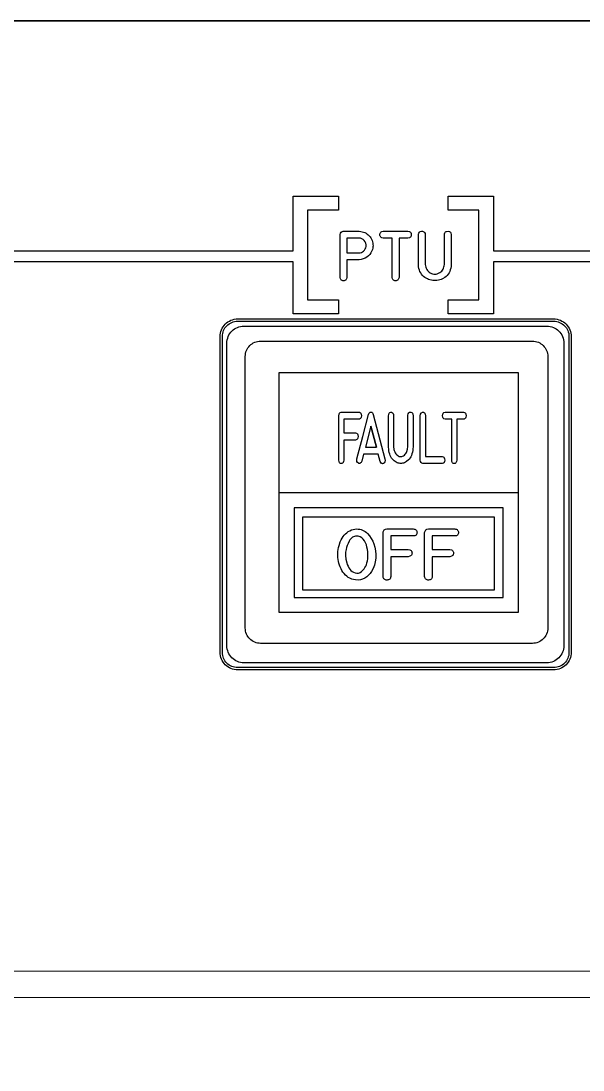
# Model space of a CAD drawing. Extents: x 27 to 704, y 10 to 614.
# Drawn here: x 387.5 to 425.1, y 430 to 500.1 of the extents above; entities that cross this region are included whole.
import ezdxf

# ---------------------------------------------------------------- set-up
doc = ezdxf.new("R2010")
doc.units = 0
for name, color, linetype in [('_BACKPANEL', 5, 'CONTINUOUS'), ('_ENGRAVING', 105, 'CONTINUOUS'), ('_LABELS', 30, 'CONTINUOUS'), ('_TOPLAYER', 1, 'CONTINUOUS')]:
    doc.layers.add(name, color=color, linetype=linetype)

msp = doc.modelspace()

# ---------------------------------------------------------------- linework, layer by layer
at = {"layer": '_BACKPANEL'}
for points in [[(526.324, 500.11), (526.324, 495.348), (526.324, 485.823), (526.324, 476.298), (526.324, 376.285), (526.324, 366.76), (203.984, 366.76), (203.984, 376.285), (203.984, 476.298), (203.984, 485.823), (203.984, 495.348), (203.984, 500.11)], [(402.025, 480.049), (423.121, 480.049), (423.226, 480.044), (423.329, 480.028), (423.427, 480.003), (423.522, 479.969), (423.611, 479.926), (423.696, 479.874), (423.775, 479.815), (423.848, 479.749), (423.914, 479.676), (423.973, 479.597), (424.025, 479.512), (424.068, 479.422), (424.102, 479.328), (424.127, 479.229), (424.143, 479.127), (424.148, 479.022), (424.148, 457.927), (424.143, 457.821), (424.127, 457.719), (424.102, 457.621), (424.068, 457.526), (424.025, 457.436), (423.973, 457.351), (423.914, 457.272), (423.848, 457.199), (423.775, 457.133), (423.696, 457.074), (423.611, 457.023), (423.522, 456.98), (423.427, 456.945), (423.329, 456.92), (423.226, 456.904), (423.121, 456.899), (402.025, 456.899), (401.92, 456.904), (401.818, 456.92), (401.719, 456.945), (401.625, 456.98), (401.535, 457.023), (401.45, 457.074), (401.371, 457.133), (401.298, 457.199), (401.232, 457.272), (401.173, 457.351), (401.122, 457.436), (401.079, 457.526), (401.044, 457.621), (401.019, 457.719), (401.003, 457.821), (400.998, 457.927), (400.998, 479.022), (401.003, 479.127), (401.019, 479.229), (401.044, 479.328), (401.079, 479.422), (401.122, 479.512), (401.173, 479.597), (401.232, 479.676), (401.298, 479.749), (401.371, 479.815), (401.45, 479.874), (401.535, 479.926), (401.625, 479.969), (401.719, 480.003), (401.818, 480.028), (401.92, 480.044)]]:
    msp.add_lwpolyline(points, close=True, dxfattribs=at)
at = {"layer": '_ENGRAVING'}
for points in [[(369.735, 484.76), (405.725, 484.76), (405.725, 488.395), (405.878, 488.395), (406.174, 488.395), (408.752, 488.395), (408.752, 487.474), (406.695, 487.474), (406.694, 484.47), (406.694, 484.472), (406.695, 481.467), (408.752, 481.467), (408.752, 480.547), (406.174, 480.547), (405.879, 480.547), (405.726, 480.547), (405.726, 484.01), (370.276, 484.01)], [(438.206, 484.01), (419.105, 484.01), (419.105, 480.547), (418.952, 480.547), (418.657, 480.547), (416.079, 480.547), (416.079, 481.467), (418.136, 481.467), (418.136, 484.472), (418.137, 484.47), (418.136, 487.474), (416.079, 487.474), (416.079, 488.395), (418.657, 488.395), (418.952, 488.395), (419.105, 488.395), (419.105, 484.76), (438.206, 484.76)], [(211.541, 436.617), (519.108, 436.631)], [(519.108, 434.847), (211.543, 434.832)]]:
    msp.add_lwpolyline(points, dxfattribs=at)
for points in [[(410.106, 486.06), (410.137, 486.06), (410.238, 486.049), (410.336, 486.03), (410.429, 486.002), (410.519, 485.967), (410.599, 485.924), (410.674, 485.875), (410.742, 485.82), (410.805, 485.759), (410.861, 485.691), (410.911, 485.617), (410.955, 485.537), (410.993, 485.45), (411.023, 485.361), (411.045, 485.272), (411.057, 485.183), (411.061, 485.096), (411.057, 485.008), (411.043, 484.922), (411.021, 484.835), (410.989, 484.75), (410.925, 484.622), (410.847, 484.509), (410.755, 484.41), (410.65, 484.327), (410.533, 484.259), (410.409, 484.207), (410.277, 484.173), (410.137, 484.156), (410.106, 484.154), (409.32, 484.154), (409.32, 482.975), (409.294, 482.875), (409.274, 482.836), (409.248, 482.804), (409.216, 482.779), (409.179, 482.761), (409.137, 482.75), (409.09, 482.747), (409.042, 482.75), (409, 482.761), (408.964, 482.779), (408.932, 482.804), (408.907, 482.836), (408.886, 482.875), (408.862, 482.975), (408.862, 485.834), (408.884, 485.923), (408.927, 485.991), (408.991, 486.037), (409.075, 486.06), (409.09, 486.06)], [(412.341, 482.973), (412.341, 485.604), (411.747, 485.604), (411.648, 485.625), (411.609, 485.644), (411.577, 485.67), (411.552, 485.701), (411.535, 485.739), (411.524, 485.782), (411.521, 485.831), (411.525, 485.881), (411.535, 485.924), (411.553, 485.962), (411.578, 485.993), (411.61, 486.019), (411.648, 486.039), (411.747, 486.06), (413.389, 486.06), (413.487, 486.039), (413.525, 486.02), (413.557, 485.994), (413.581, 485.963), (413.599, 485.925), (413.609, 485.881), (413.613, 485.831), (413.61, 485.782), (413.599, 485.738), (413.582, 485.7), (413.558, 485.669), (413.526, 485.644), (413.487, 485.624), (413.389, 485.604), (412.797, 485.604), (412.797, 482.973), (412.768, 482.873), (412.746, 482.834), (412.719, 482.802), (412.686, 482.777), (412.649, 482.76), (412.606, 482.749), (412.558, 482.747), (412.511, 482.751), (412.469, 482.762), (412.433, 482.78), (412.403, 482.805), (412.379, 482.837), (412.36, 482.875)], [(416.277, 483.839), (416.277, 483.806), (416.271, 483.709), (416.25, 483.59), (416.22, 483.478), (416.182, 483.375), (416.135, 483.279), (416.08, 483.192), (416.017, 483.113), (415.945, 483.042), (415.865, 482.979), (415.693, 482.877), (415.605, 482.837), (415.515, 482.806), (415.424, 482.782), (415.332, 482.767), (415.238, 482.759), (415.143, 482.759), (415.048, 482.766), (414.955, 482.782), (414.865, 482.805), (414.776, 482.836), (414.689, 482.875), (414.605, 482.921), (414.522, 482.976), (414.442, 483.038), (414.367, 483.108), (414.301, 483.185), (414.244, 483.27), (414.196, 483.362), (414.158, 483.462), (414.128, 483.569), (414.108, 483.684), (414.096, 483.806), (414.096, 483.839), (414.096, 485.834), (414.101, 485.88), (414.114, 485.921), (414.159, 485.993), (414.217, 486.04), (414.288, 486.06), (414.372, 486.056), (414.451, 486.028), (414.507, 485.982), (414.541, 485.917), (414.552, 485.834), (414.552, 483.839), (414.563, 483.749), (414.582, 483.664), (414.61, 483.586), (414.646, 483.514), (414.692, 483.447), (414.746, 483.386), (414.809, 483.331), (414.88, 483.282), (414.956, 483.242), (415.034, 483.214), (415.112, 483.198), (415.191, 483.194), (415.272, 483.202), (415.353, 483.222), (415.435, 483.254), (415.518, 483.298), (415.589, 483.346), (415.649, 483.4), (415.699, 483.461), (415.739, 483.528), (415.771, 483.6), (415.795, 483.676), (415.813, 483.756), (415.823, 483.839), (415.823, 485.834), (415.826, 485.878), (415.855, 485.963), (415.878, 485.996), (415.906, 486.022), (415.939, 486.041), (415.977, 486.053), (416.07, 486.057), (416.161, 486.036), (416.196, 486.017), (416.226, 485.992), (416.248, 485.961), (416.264, 485.924), (416.277, 485.834)], [(410.106, 485.604), (409.32, 485.604), (409.32, 484.612), (410.106, 484.612), (410.196, 484.62), (410.28, 484.643), (410.359, 484.681), (410.432, 484.735), (410.495, 484.801), (410.544, 484.874), (410.578, 484.954), (410.598, 485.043), (410.601, 485.151), (410.582, 485.252), (410.541, 485.347), (410.478, 485.435), (410.399, 485.509), (410.311, 485.562), (410.213, 485.594)], [(402.035, 480.202), (423.111, 480.202), (423.233, 480.196), (423.351, 480.178), (423.466, 480.149), (423.575, 480.109), (423.679, 480.059), (423.777, 480), (423.869, 479.931), (423.954, 479.855), (424.03, 479.77), (424.099, 479.678), (424.158, 479.58), (424.208, 479.476), (424.248, 479.367), (424.277, 479.252), (424.295, 479.134), (424.301, 479.012), (424.301, 457.936), (424.295, 457.814), (424.277, 457.696), (424.248, 457.582), (424.208, 457.472), (424.158, 457.368), (424.099, 457.27), (424.03, 457.178), (423.954, 457.094), (423.869, 457.017), (423.777, 456.949), (423.679, 456.889), (423.575, 456.839), (423.466, 456.799), (423.351, 456.77), (423.233, 456.752), (423.111, 456.746), (402.035, 456.746), (401.913, 456.752), (401.795, 456.77), (401.681, 456.799), (401.571, 456.839), (401.467, 456.889), (401.369, 456.949), (401.277, 457.017), (401.193, 457.094), (401.116, 457.178), (401.048, 457.27), (400.988, 457.368), (400.938, 457.472), (400.898, 457.582), (400.869, 457.696), (400.851, 457.814), (400.845, 457.936), (400.845, 479.012), (400.851, 479.134), (400.869, 479.252), (400.898, 479.367), (400.938, 479.476), (400.988, 479.58), (401.048, 479.678), (401.116, 479.77), (401.193, 479.855), (401.277, 479.931), (401.369, 480), (401.467, 480.059), (401.571, 480.109), (401.681, 480.149), (401.795, 480.178), (401.913, 480.196)], [(402.444, 479.724), (422.659, 479.724), (422.777, 479.718), (422.89, 479.701), (423, 479.673), (423.105, 479.635), (423.205, 479.587), (423.299, 479.53), (423.387, 479.464), (423.468, 479.39), (423.541, 479.309), (423.607, 479.222), (423.664, 479.127), (423.712, 479.028), (423.75, 478.923), (423.778, 478.813), (423.796, 478.699), (423.801, 478.582), (423.801, 458.366), (423.796, 458.249), (423.778, 458.136), (423.75, 458.026), (423.712, 457.921), (423.664, 457.821), (423.607, 457.727), (423.541, 457.639), (423.468, 457.558), (423.387, 457.484), (423.299, 457.419), (423.205, 457.362), (423.105, 457.314), (423, 457.275), (422.89, 457.247), (422.777, 457.23), (422.659, 457.224), (402.444, 457.224), (402.326, 457.23), (402.213, 457.247), (402.103, 457.275), (401.998, 457.314), (401.898, 457.362), (401.804, 457.419), (401.716, 457.484), (401.635, 457.558), (401.562, 457.639), (401.496, 457.727), (401.439, 457.821), (401.391, 457.921), (401.353, 458.026), (401.325, 458.136), (401.307, 458.249), (401.301, 458.366), (401.301, 478.582), (401.307, 478.699), (401.325, 478.813), (401.353, 478.923), (401.391, 479.028), (401.439, 479.127), (401.496, 479.222), (401.562, 479.309), (401.635, 479.39), (401.716, 479.464), (401.804, 479.53), (401.898, 479.587), (401.998, 479.635), (402.103, 479.673), (402.213, 479.701), (402.326, 479.718)]]:
    msp.add_lwpolyline(points, close=True, dxfattribs=at)
at = {"layer": '_LABELS'}
for points in [[(420.771, 460.596), (420.771, 476.598), (404.771, 476.598), (404.771, 460.596)], [(408.771, 470.771), (408.771, 473.731), (408.79, 473.829), (408.825, 473.902), (408.876, 473.948), (408.943, 473.97), (410.116, 473.97), (410.156, 473.962), (410.19, 473.948), (410.219, 473.927), (410.243, 473.901), (410.274, 473.829), (410.285, 473.732), (410.274, 473.635), (410.242, 473.564), (410.218, 473.538), (410.189, 473.518), (410.154, 473.505), (410.114, 473.498), (409.111, 473.498), (409.111, 472.58), (409.893, 472.58), (409.967, 472.56), (409.996, 472.54), (410.019, 472.515), (410.051, 472.446), (410.063, 472.354), (410.053, 472.26), (410.022, 472.187), (409.998, 472.16), (409.968, 472.137), (409.893, 472.109), (409.111, 472.109), (409.111, 470.771), (409.096, 470.67), (409.064, 470.597), (409.041, 470.571), (409.014, 470.552), (408.983, 470.541), (408.947, 470.536), (408.911, 470.539), (408.879, 470.55), (408.851, 470.568), (408.827, 470.593), (408.791, 470.667)], [(409.984, 470.857), (410.373, 472.336), (410.762, 473.815), (410.787, 473.882), (410.822, 473.93), (410.867, 473.959), (410.921, 473.97), (410.976, 473.961), (411.021, 473.932), (411.056, 473.883), (411.081, 473.815), (411.858, 470.848), (411.865, 470.741), (411.85, 470.654), (411.813, 470.588), (411.786, 470.563), (411.754, 470.543), (411.72, 470.53), (411.688, 470.526), (411.658, 470.531), (411.63, 470.544), (411.579, 470.596), (411.537, 470.684), (411.412, 471.164), (410.424, 471.164), (410.303, 470.696), (410.26, 470.608), (410.235, 470.577), (410.209, 470.555), (410.18, 470.542), (410.15, 470.539), (410.117, 470.543), (410.082, 470.557), (410.022, 470.603), (409.986, 470.669), (409.973, 470.753)], [(413.731, 471.666), (413.731, 471.632), (413.727, 471.531), (413.711, 471.407), (413.688, 471.291), (413.66, 471.184), (413.625, 471.085), (413.584, 470.995), (413.536, 470.913), (413.482, 470.839), (413.422, 470.774), (413.293, 470.668), (413.227, 470.627), (413.16, 470.595), (413.092, 470.57), (413.023, 470.554), (412.953, 470.546), (412.882, 470.546), (412.811, 470.554), (412.741, 470.57), (412.673, 470.594), (412.607, 470.626), (412.478, 470.714), (412.356, 470.835), (412.3, 470.907), (412.251, 470.987), (412.208, 471.075), (412.172, 471.171), (412.143, 471.275), (412.121, 471.386), (412.106, 471.505), (412.097, 471.632), (412.097, 471.666), (412.097, 473.735), (412.111, 473.825), (412.144, 473.9), (412.188, 473.948), (412.241, 473.97), (412.304, 473.964), (412.363, 473.936), (412.405, 473.889), (412.431, 473.821), (412.439, 473.735), (412.439, 471.666), (412.461, 471.485), (412.482, 471.404), (412.51, 471.328), (412.543, 471.259), (412.584, 471.196), (412.631, 471.139), (412.685, 471.088), (412.742, 471.047), (412.8, 471.018), (412.858, 471.001), (412.918, 470.997), (412.978, 471.005), (413.039, 471.026), (413.1, 471.059), (413.163, 471.105), (413.215, 471.155), (413.261, 471.211), (413.298, 471.274), (413.328, 471.343), (413.37, 471.497), (413.391, 471.666), (413.391, 473.735), (413.393, 473.78), (413.415, 473.869), (413.453, 473.93), (413.478, 473.949), (413.507, 473.962), (413.576, 473.966), (413.644, 473.944), (413.671, 473.924), (413.693, 473.898), (413.722, 473.828), (413.731, 473.735)], [(414.392, 470.531), (414.326, 470.551), (414.275, 470.596), (414.24, 470.667), (414.22, 470.764), (414.22, 473.731), (414.241, 473.837), (414.277, 473.911), (414.301, 473.937), (414.329, 473.955), (414.361, 473.966), (414.397, 473.969), (414.433, 473.964), (414.464, 473.952), (414.492, 473.933), (414.514, 473.907), (414.547, 473.834), (414.562, 473.731), (414.562, 470.999), (415.681, 471.001), (415.756, 470.976), (415.786, 470.955), (415.81, 470.927), (415.842, 470.856), (415.852, 470.76), (415.84, 470.666), (415.808, 470.596), (415.784, 470.571), (415.754, 470.551), (415.68, 470.531)], [(416.317, 470.768), (416.317, 473.496), (415.872, 473.496), (415.798, 473.518), (415.769, 473.538), (415.745, 473.564), (415.713, 473.636), (415.703, 473.732), (415.714, 473.828), (415.746, 473.9), (415.769, 473.927), (415.798, 473.947), (415.872, 473.97), (417.103, 473.97), (417.176, 473.948), (417.205, 473.927), (417.228, 473.901), (417.26, 473.829), (417.271, 473.732), (417.26, 473.635), (417.229, 473.564), (417.205, 473.537), (417.176, 473.517), (417.142, 473.504), (417.103, 473.496), (416.659, 473.496), (416.659, 470.768), (416.637, 470.664), (416.6, 470.59), (416.576, 470.564), (416.548, 470.546), (416.516, 470.536), (416.48, 470.533), (416.445, 470.537), (416.413, 470.549), (416.386, 470.568), (416.364, 470.593), (416.332, 470.666)], [(411.289, 471.635), (410.92, 473.045), (410.549, 471.635)], [(410.92, 473.045), (411.289, 471.635)], [(405.797, 467.58), (405.797, 467.438), (405.797, 461.58), (419.744, 461.58), (419.744, 467.58)], [(406.368, 466.982), (419.154, 466.982), (419.154, 462.08), (406.368, 462.08)], [(411.121, 465.181), (411.191, 464.948), (411.236, 464.71), (411.254, 464.468), (411.247, 464.222), (411.213, 463.979), (411.153, 463.746), (411.065, 463.525), (410.951, 463.314), (410.863, 463.191), (410.76, 463.078), (410.642, 462.974), (410.51, 462.88), (410.367, 462.806), (410.216, 462.76), (410.059, 462.743), (409.894, 462.755), (409.76, 462.783), (409.635, 462.821), (409.518, 462.871), (409.409, 462.931), (409.308, 463.003), (409.215, 463.085), (409.129, 463.178), (409.053, 463.282), (408.983, 463.394), (408.922, 463.508), (408.869, 463.625), (408.823, 463.746), (408.785, 463.87), (408.755, 463.996), (408.733, 464.126), (408.718, 464.259), (408.711, 464.393), (408.712, 464.526), (408.72, 464.659), (408.736, 464.79), (408.76, 464.921), (408.791, 465.051), (408.876, 465.308), (408.93, 465.431), (408.991, 465.545), (409.06, 465.651), (409.136, 465.748), (409.219, 465.837), (409.31, 465.917), (409.409, 465.988), (409.515, 466.05), (409.623, 466.1), (409.734, 466.135), (409.847, 466.156), (409.963, 466.163), (410.072, 466.159), (410.175, 466.144), (410.274, 466.12), (410.368, 466.086), (410.456, 466.043), (410.54, 465.989), (410.618, 465.927), (410.691, 465.854), (410.824, 465.696), (410.94, 465.531), (411.039, 465.359)], [(409.977, 465.69), (409.896, 465.685), (409.82, 465.669), (409.75, 465.643), (409.684, 465.607), (409.623, 465.561), (409.568, 465.504), (409.518, 465.437), (409.472, 465.359), (409.394, 465.2), (409.332, 465.053), (409.286, 464.918), (409.256, 464.796), (409.232, 464.607), (409.23, 464.383), (409.254, 464.143), (409.306, 463.906), (409.344, 463.79), (409.39, 463.681), (409.445, 463.578), (409.508, 463.48), (409.58, 463.393), (409.663, 463.323), (409.756, 463.268), (409.859, 463.229), (409.982, 463.207), (410.04, 463.208), (410.096, 463.216), (410.149, 463.231), (410.201, 463.254), (410.297, 463.322), (410.383, 463.406), (410.459, 463.493), (410.523, 463.582), (410.575, 463.674), (410.62, 463.778), (410.656, 463.896), (410.685, 464.03), (410.707, 464.178), (410.719, 464.334), (410.72, 464.49), (410.711, 464.646), (410.69, 464.801), (410.658, 464.953), (410.614, 465.097), (410.557, 465.233), (410.488, 465.362), (410.405, 465.475), (410.306, 465.566), (410.191, 465.634), (410.06, 465.68)], [(411.734, 462.984), (411.734, 465.927), (411.745, 465.978), (411.762, 466.024), (411.785, 466.063), (411.814, 466.096), (411.85, 466.122), (411.891, 466.142), (411.991, 466.163), (413.746, 466.163), (413.805, 466.156), (413.856, 466.142), (413.9, 466.122), (413.935, 466.095), (413.963, 466.063), (413.982, 466.024), (413.994, 465.979), (413.998, 465.927), (413.994, 465.876), (413.982, 465.831), (413.962, 465.793), (413.934, 465.76), (413.898, 465.734), (413.854, 465.715), (413.802, 465.702), (413.742, 465.695), (412.243, 465.695), (412.243, 464.782), (413.413, 464.782), (413.522, 464.762), (413.565, 464.743), (413.601, 464.718), (413.629, 464.686), (413.649, 464.649), (413.662, 464.606), (413.666, 464.557), (413.663, 464.508), (413.652, 464.464), (413.632, 464.425), (413.605, 464.392), (413.569, 464.364), (413.525, 464.342), (413.413, 464.313), (412.243, 464.313), (412.243, 462.984), (412.235, 462.93), (412.221, 462.883), (412.2, 462.843), (412.173, 462.81), (412.139, 462.785), (412.098, 462.766), (412.051, 462.755), (411.998, 462.75), (411.944, 462.753), (411.896, 462.764), (411.854, 462.782), (411.818, 462.807), (411.788, 462.84), (411.764, 462.88), (411.746, 462.928)], [(414.506, 462.984), (414.506, 465.927), (414.517, 465.978), (414.534, 466.024), (414.557, 466.063), (414.586, 466.096), (414.622, 466.122), (414.663, 466.142), (414.763, 466.163), (416.518, 466.163), (416.577, 466.156), (416.628, 466.142), (416.672, 466.122), (416.707, 466.095), (416.735, 466.063), (416.754, 466.024), (416.766, 465.979), (416.77, 465.927), (416.766, 465.876), (416.754, 465.831), (416.734, 465.793), (416.706, 465.76), (416.67, 465.734), (416.626, 465.715), (416.574, 465.702), (416.514, 465.695), (415.015, 465.695), (415.015, 464.782), (416.184, 464.782), (416.294, 464.762), (416.337, 464.743), (416.373, 464.718), (416.401, 464.686), (416.421, 464.649), (416.433, 464.606), (416.438, 464.557), (416.435, 464.508), (416.424, 464.464), (416.404, 464.425), (416.377, 464.392), (416.341, 464.364), (416.297, 464.342), (416.184, 464.313), (415.015, 464.313), (415.015, 462.984), (415.007, 462.93), (414.993, 462.883), (414.972, 462.843), (414.945, 462.81), (414.911, 462.785), (414.87, 462.766), (414.823, 462.755), (414.769, 462.75), (414.716, 462.753), (414.668, 462.764), (414.626, 462.782), (414.59, 462.807), (414.56, 462.84), (414.536, 462.88), (414.518, 462.928)]]:
    msp.add_lwpolyline(points, close=True, dxfattribs=at)
msp.add_lwpolyline([(404.763, 468.597), (420.763, 468.597)], dxfattribs=at)
at = {"layer": '_TOPLAYER'}
msp.add_lwpolyline([(438.265, 500.11), (346.195, 500.11), (298.367, 500.11)], dxfattribs=at)
msp.add_lwpolyline([(403.556, 478.718), (421.705, 478.718), (421.81, 478.712), (421.912, 478.697), (422.011, 478.672), (422.105, 478.637), (422.195, 478.594), (422.279, 478.543), (422.358, 478.484), (422.431, 478.418), (422.497, 478.345), (422.556, 478.266), (422.607, 478.182), (422.65, 478.092), (422.685, 477.998), (422.71, 477.9), (422.725, 477.798), (422.731, 477.692), (422.731, 459.543), (422.725, 459.438), (422.71, 459.336), (422.685, 459.237), (422.65, 459.143), (422.607, 459.054), (422.556, 458.969), (422.497, 458.89), (422.431, 458.817), (422.358, 458.751), (422.279, 458.692), (422.195, 458.641), (422.105, 458.598), (422.011, 458.564), (421.912, 458.538), (421.81, 458.523), (421.705, 458.518), (403.556, 458.518), (403.451, 458.523), (403.349, 458.538), (403.25, 458.564), (403.156, 458.598), (403.066, 458.641), (402.982, 458.692), (402.903, 458.751), (402.83, 458.817), (402.764, 458.89), (402.705, 458.969), (402.654, 459.054), (402.611, 459.143), (402.576, 459.237), (402.551, 459.336), (402.536, 459.438), (402.531, 459.543), (402.531, 477.692), (402.536, 477.798), (402.551, 477.9), (402.576, 477.998), (402.611, 478.092), (402.654, 478.182), (402.705, 478.266), (402.764, 478.345), (402.83, 478.418), (402.903, 478.484), (402.982, 478.543), (403.066, 478.594), (403.156, 478.637), (403.25, 478.672), (403.349, 478.697), (403.451, 478.712)], close=True, dxfattribs=at)

doc.saveas('drawing.dxf')
